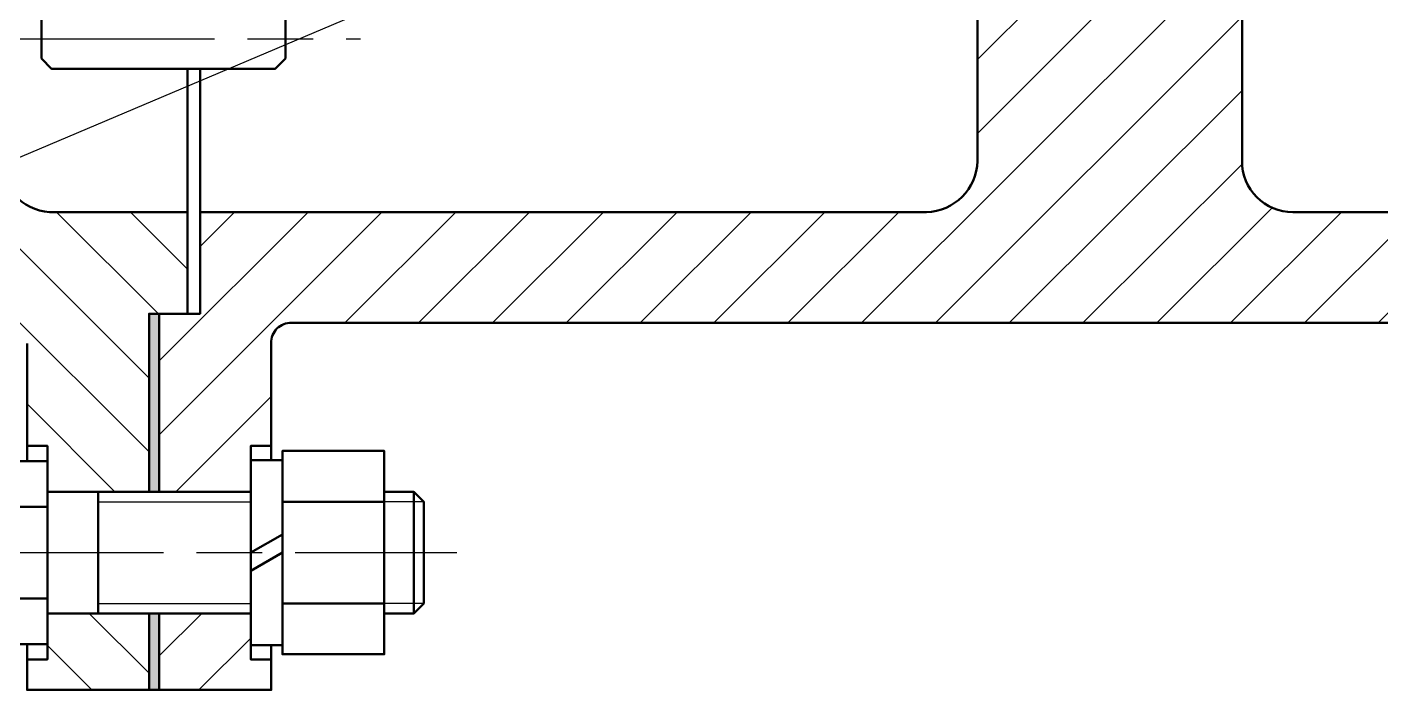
# Model space of a CAD drawing. Header units: millimetres. Extents: x 47 to 1236, y 39 to 880.
# Drawn here: x 270.7 to 394.3, y 337.2 to 397.7 of the extents above; entities that cross this region are included whole.
import ezdxf

# ---------------------------------------------------------------- set-up
doc = ezdxf.new("R2010")
doc.units = ezdxf.units.MM
doc.linetypes.add('ACAD_ISO08W100', pattern=[36, 24, -3, 6, -3])
for name, color, linetype, lineweight in [('中心线', 1, 'ACAD_ISO08W100', 35), ('剖面线', 6, 'Continuous', 35), ('尺寸', 4, 'Continuous', 25), ('粗实线', 7, 'Continuous', 50), ('细实线', 7, 'Continuous', 20)]:
    doc.layers.add(name, color=color, linetype=linetype, lineweight=lineweight)
pattern_1 = [(135, (-2345.19922680319, -1236.975525965615), (-3.367596045400933, -3.367596045400933), [])]
pattern_2 = [(45, (-2345.19922680319, -1236.975525965615), (-3.367596045400933, 3.367596045400933), [])]

msp = doc.modelspace()

# ---------------------------------------------------------------- hatches: boundary and pattern name
at = {"layer": '剖面线', "lineweight": 20}
h = msp.add_hatch(color=256, dxfattribs=at)
h.dxf.hatch_style = 1
h.paths.add_polyline_path([(282.7817134304737, 735.6346294808791), (281.8510956933483, 735.6346294808791), (281.8510956933483, 728.6549964524306), (282.7817134304737, 728.6549964524306)])
h.paths.add_polyline_path([(282.7817134304737, 710.5686430395822), (282.7817134304737, 717.5280452476582), (281.8510956933483, 717.5280452476582), (281.8510956933483, 710.5686430395822), (281.8510956933483, 701.2826964886899), (282.7817134304737, 701.2826964886899)])
h.paths.add_polyline_path([(282.7817134304773, 371.5607860607149), (281.8510956933519, 371.5607860607149), (281.8510956933519, 355.3154373017467), (282.7817134304773, 355.3154373017467)])
h.paths.add_polyline_path([(282.7817134304773, 344.1884860969737), (281.8510956933519, 344.1884860969737), (281.8510956933519, 339.0700885427784), (281.8510956933519, 337.2088530685255), (282.7817134304773, 337.2088530685255)])
h = msp.add_hatch(dxfattribs=at)
h.set_pattern_fill('ANSI31', color=256, scale=1.5)
h.set_pattern_definition(pattern_2)
h.paths.add_polyline_path([(381.5822314843358, 417.7072873299637), (363.2328774066468, 417.7072873299637), (363.2328774066468, 424.6869203584117), (357.4468627801657, 424.6869203584117), (357.4468627801657, 385.7845146331124, -0.4142135623706922), (352.7937740945249, 380.846732611607), (286.5041843789827, 380.846732611607), (286.5041843789827, 371.5607860607149), (285.3593817963701, 371.5607860607149), (282.7817134304773, 371.5607860607149), (282.7817134304773, 355.3154373017467), (291.1370422442437, 355.3154373017467), (291.1370422442437, 359.5032171188157), (292.9982777184964, 359.5032171188157), (292.9982777184955, 368.883740545632, -0.4107972528824558), (294.6855704336112, 370.7233662931392), (357.4468627801634, 370.7233662931392), (444.5469038450178, 370.7233662931392, -0.4142135623730225), (446.5218642525747, 368.862130818886), (446.5218642525747, 359.5032171188157), (448.3628689064558, 359.5032171188157), (448.3628689064558, 355.3154373017467), (456.7181977202222, 355.3154373017467), (456.7181977202222, 371.5607860607149), (453.0159575920866, 371.5607860607149), (453.0159575920866, 380.846732611607), (386.2150893495054, 380.846732611607, -0.4129379162935932), (381.5822314843358, 385.412345574505)])
h = msp.add_hatch(dxfattribs=at)
h.set_pattern_fill('ANSI31', color=256, scale=1.5, angle=90)
h.set_pattern_definition(pattern_1)
h.paths.add_polyline_path([(285.3593817963701, 380.846732611607), (273.2307635695302, 380.846732611607, -0.392299968140558), (268.3173257228691, 385.1390260679104), (259.289112775989, 381.3087089104147), (259.289112775989, 375.3371088182223, 0.4204634061076771), (264.0599237794095, 370.6835382397969), (268.8175618797873, 370.7229904611127, -0.4190755166383387), (270.7241444885408, 368.8621308188865), (270.724144488574, 359.5032171188157), (272.5853799628317, 359.5032171188157), (272.5853799628317, 355.3154373017467), (277.2182378280909, 355.3154373017467), (281.8510956933519, 355.3154373017467), (281.8510956933519, 371.5607860607149), (285.3593817963701, 371.5607860607149)])
h = msp.add_hatch(dxfattribs=at)
h.set_pattern_fill('ANSI31', color=256, scale=1.5, angle=90)
h.set_pattern_definition(pattern_1)
h.paths.add_polyline_path([(281.8510956933519, 337.2088530685255), (281.8510956933519, 339.0700885427784), (281.8510956933519, 344.1884860969737), (277.2182378280909, 344.1884860969737), (272.5853799628317, 344.1884860969737), (272.5853799628317, 341.3966328855947), (272.5853799628317, 337.2088530685255)])
h = msp.add_hatch(dxfattribs=at)
h.set_pattern_fill('ANSI31', color=256, scale=1.5)
h.set_pattern_definition(pattern_2)
h.paths.add_polyline_path([(292.9982777184964, 337.2088530685255), (292.9982777184964, 340.0007062799048), (291.1370422442437, 340.0007062799048), (291.1370422442437, 344.1884860969737), (282.7817134304773, 344.1884860969737), (282.7817134304773, 337.2088530685255)])

# ---------------------------------------------------------------- linework, layer by layer
at = {"layer": '中心线', "lineweight": 25}
for points in [[(263.8388569174808, 396.6672341427472), (301.144489684028, 396.6672341427559)], [(259.1721367700975, 349.7519616993602), (309.9427177977614, 349.7519616993602)]]:
    msp.add_lwpolyline(points, dxfattribs=at)
at = {"layer": '尺寸', "lineweight": 25}
for points in [[(306.5130954145325, 401.3341697363619), (305.4412080994939, 400.8892353791757), (205.5736692002438, 358.5193500017099), (198.1513551508256, 358.5193500017099)], [(292.9910866368318, 340.0720076939267), (292.9506380589055, 340.1124562718526)]]:
    msp.add_lwpolyline(points, dxfattribs=at)
at = {"layer": '尺寸', "lineweight": 0, "transparency": 33554559}
for points in [[(282.7778207105207, 344.2988840871917), (281.8475034182238, 344.2988840871917), (282.7778207105207, 339.182138979555)], [(281.8475034182238, 344.2988840871917), (282.7778207105207, 339.182138979555), (281.8475034182238, 339.182138979555)], [(282.7778207105207, 339.182138979555), (281.8475034182238, 339.182138979555), (282.7778207105207, 337.3215043949599)], [(281.8475034182238, 339.182138979555), (282.7778207105207, 337.3215043949599), (281.8475034182238, 337.3215043949599)]]:
    msp.add_solid(points, dxfattribs=at)
at = {"layer": '粗实线', "lineweight": 50}
for p, q in [((272.0323391682691, 394.8666911296134), (272.03233916826, 434.4179449574874)), ((285.3593817963701, 380.846732611607), (272.946070233626, 380.846732611607)), ((352.7937740945313, 380.846732611607), (286.5041843789827, 380.846732611607))]:
    msp.add_line(p, q, dxfattribs=at)
for points in [[(381.5822314843358, 434.4179449574949), (381.5822314843358, 385.4998212972394)], [(363.2328774066468, 424.6869203584117), (357.4468627801657, 424.6869203584117), (357.4468627801657, 385.4998212972394)], [(294.3064723981865, 394.8666911296184), (294.3064723981829, 406.1150272566249)], [(294.3064723981865, 394.8666911296184), (293.3758546610593, 393.9360733924916), (272.942726085023, 393.9360733924871), (272.0323391682691, 394.8666911296134)], [(285.3593817963701, 393.9360733924943), (285.3593817963701, 380.846732611607)], [(286.5041843789827, 393.9360733924943), (286.5041843789827, 380.846732611607)], [(286.5041843789827, 380.846732611607), (286.5041843789827, 371.5607860607149), (285.3593817963701, 371.5607860607149), (285.3593817963701, 380.846732611607)], [(386.2150893495968, 380.846732611607), (453.0159575920866, 380.846732611607)], [(286.5041843789827, 371.5607860607149), (281.8510956933519, 371.5607860607149), (281.8510956933519, 355.3154373017467), (281.8510956933519, 362.2950703301949)], [(282.7817134304773, 371.5607860607149), (282.7817134304773, 355.3154373017467)], [(294.6855704336085, 370.7233662931392), (357.4468627801634, 370.7233662931392), (444.6606287783216, 370.7233662931392)], [(270.724144488579, 359.0379082502525), (270.724144488579, 358.1072905131261), (270.7241444885408, 368.8621308188865)], [(292.9982777184964, 341.2954787837332), (292.9982777184964, 340.0007062799048), (291.1370422442437, 340.0007062799048), (291.1370422442437, 359.5032171188157), (292.9982777184964, 359.5032171188157), (292.9982777184955, 368.883740545632)], [(270.724144488579, 359.5032171188157), (272.5853799628317, 359.5032171188157), (272.5853799628317, 340.4660151484682)], [(292.9982777184964, 359.5032171188157), (292.9982777184964, 358.2084446149877)], [(291.1370422442437, 348.0930344288306), (294.0300495574834, 349.7519616993602), (294.0300495574834, 340.4660151484682), (303.315996108377, 340.4660151484682), (303.315996108377, 359.0379082502525), (294.0300495574834, 359.0379082502525), (294.0300495574834, 340.4660151484682)], [(272.5853799628317, 355.3154373017467), (277.2182378280909, 355.3154373017467), (277.2182378280909, 344.1884860969737), (272.5853799628317, 344.1884860969737), (272.5853799628317, 349.7519616993602), (272.5853799628317, 341.3966328855947), (267.0016735400718, 341.3966328855947), (267.0016735400718, 358.1072905131261), (272.5853799628317, 358.1072905131261), (272.5853799628317, 353.9195106960572), (267.0016735400718, 353.9195106960572)], [(294.0300495574834, 351.4108889698903), (291.1370422442437, 349.7519616993602), (291.1370422442437, 341.2954787837332), (294.0300495574834, 341.2954787837332), (294.0300495574834, 358.2084446149877), (291.1370422442437, 358.2084446149877)], [(291.1370422442437, 355.3154373017467), (277.2182378280909, 355.3154373017467)], [(306.0066952178936, 355.3154373017467), (303.315996108377, 355.3154373017467)], [(303.315996108377, 354.3848195646203), (294.0300495574834, 354.3848195646203)], [(272.5853799628317, 349.7519616993602), (272.5853799628317, 340.0007062799048), (270.724144488579, 340.0007062799048)], [(272.5853799628317, 341.3966328855947), (272.5853799628317, 345.5641818822912), (267.0016735400718, 345.5641818822912)], [(303.315996108377, 340.4660151484682), (303.315996108377, 345.0988730137281), (294.0300495574834, 345.0988730137281)], [(270.724144488579, 338.1394708056521), (270.724144488579, 341.3966328855947), (270.724144488579, 337.2088530685255), (272.5853799628317, 337.2088530685255), (281.8510956933519, 337.2088530685255), (281.8510956933519, 339.0700885427784), (281.8510956933519, 344.1884860969737), (281.8510956933519, 337.2088530685255), (291.1370422442437, 337.2088530685255), (292.9982777184964, 337.2088530685255), (292.9982777184964, 340.0007062799048), (291.1370422442437, 340.0007062799048)], [(277.2182378280909, 344.1884860969737), (291.1370422442437, 344.1884860969737)], [(282.7817134304773, 344.1884860969737), (282.7817134304773, 337.2088530685255)], [(303.315996108377, 344.1884860969737), (306.0066952178936, 344.1884860969737)]]:
    msp.add_lwpolyline(points, dxfattribs=at)
msp.add_lwpolyline([(306.9373129550208, 345.0988730137281), (306.9373129550208, 354.3848195646203), (306.0066952178936, 355.3154373017467), (306.0066952178936, 344.1884860969737)], close=True, dxfattribs=at)
for centre, radius, start, end in [((352.6514274265724, 385.6421679651992), 4.79754758229244, 271.7002562886852, 358.2997437113281), ((386.1914354856694, 385.456083435872), 4.609411516281421, 179.4563226868387, 270.2940228954523), ((273.0884169015776, 385.6421679651992), 4.79754758229244, 185.1007688659884, 271.7002562886852), ((294.7725418131795, 368.9499969117437), 1.775500769849125, 87.19229188506188, 182.1386032804688)]:
    msp.add_arc(centre, radius, start, end, dxfattribs=at)
at = {"layer": '细实线', "lineweight": 25}
for points in [[(277.2182378280909, 355.3154373017467), (277.2182378280909, 354.3848195646203), (291.1370422442437, 354.3848195646203)], [(306.9373129550208, 354.3848195646203), (303.315996108377, 354.3848195646203)], [(277.2182378280909, 344.1884860969737), (277.2182378280909, 345.0988730137281), (291.1370422442437, 345.0988730137281)], [(306.9373129550208, 345.0988730137281), (303.315996108377, 345.0988730137281)]]:
    msp.add_lwpolyline(points, dxfattribs=at)

doc.saveas('drawing.dxf')
